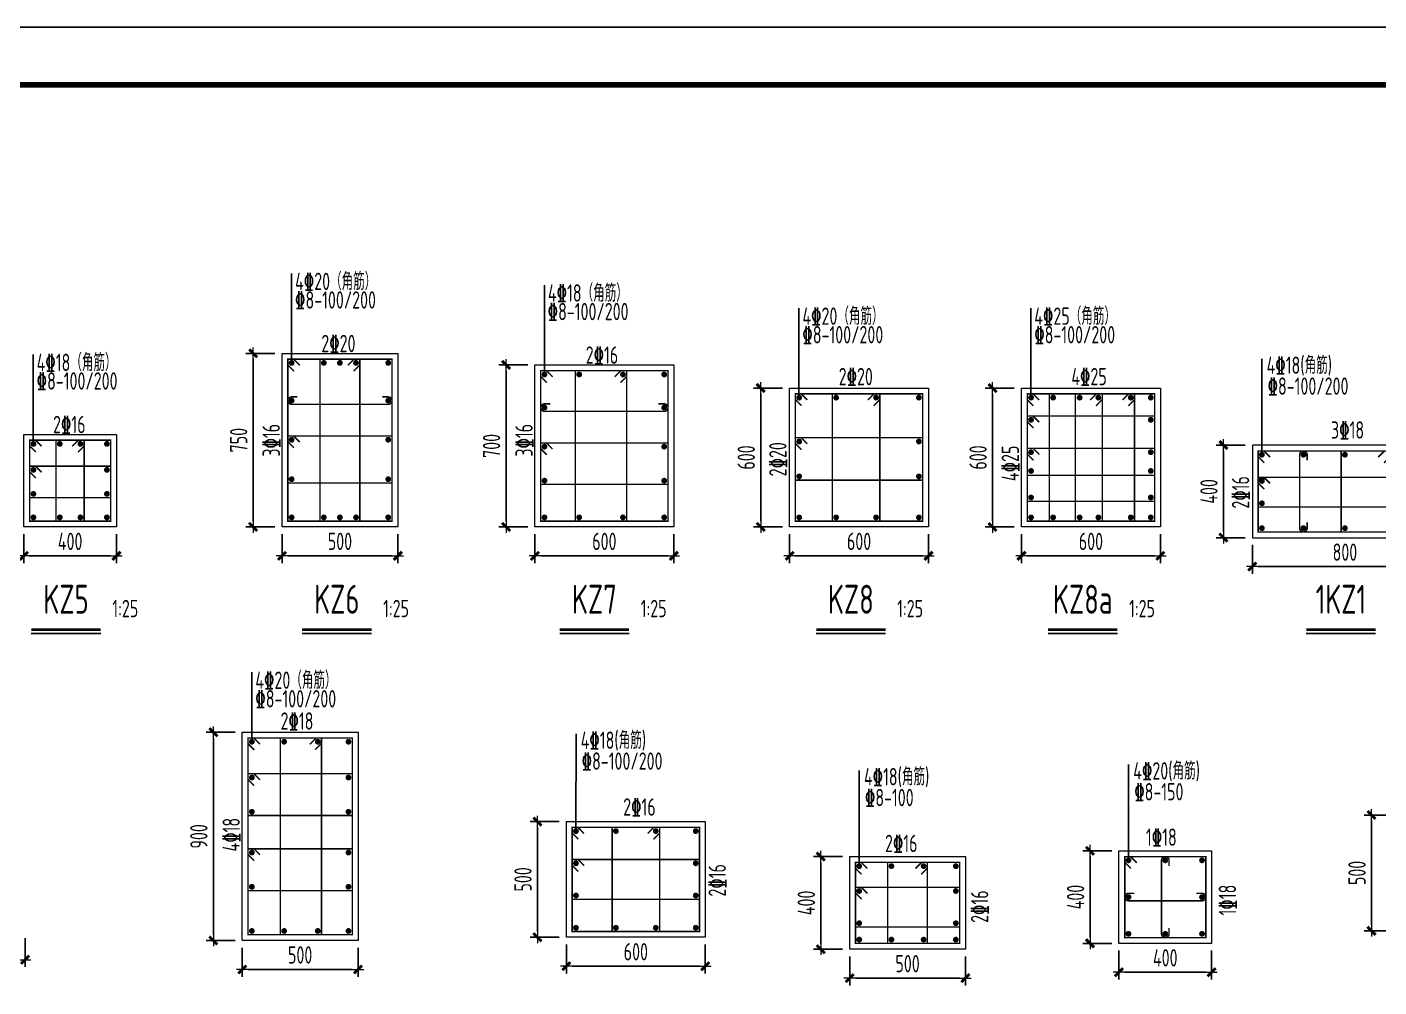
# Model space of a CAD drawing. Extents: x 292423 to 376523, y 106557 to 361882.
# Drawn here: x 318331 to 341697, y 345292 to 361882 of the extents above; entities that cross this region are included whole.
import ezdxf
from ezdxf.enums import TextEntityAlignment as Align

# ---------------------------------------------------------------- set-up
doc = ezdxf.new("R2010")
doc.units = 0
doc.header["$LTSCALE"] = 1000
doc.layers.get('0').update_dxf_attribs({"linetype": 'CONTINUOUS'})
doc.layers.get('Defpoints').update_dxf_attribs({"linetype": 'CONTINUOUS'})
for name, color, linetype in [('1508', 2, 'CONTINUOUS'), ('TEXT', 7, 'CONTINUOUS'), ('THICK', 6, 'CONTINUOUS'), ('THIN', 7, 'CONTINUOUS'), ('tk', 7, 'CONTINUOUS'), ('柱', 2, 'CONTINUOUS')]:
    doc.layers.add(name, color=color, linetype=linetype)
for name, color, linetype, lineweight in [('REIN', 6, 'CONTINUOUS', 18), ('Z-柱大样外框', 7, 'ByLayer', 18), ('Z-详图标注', 3, 'CONTINUOUS', 18)]:
    doc.layers.add(name, color=color, linetype=linetype, lineweight=lineweight)
doc.styles.get("Standard").update_dxf_attribs({"font": 'tssdeng.shx', "width": 0.7, "bigfont": 'tssdchn.shx'})
doc.styles.add('TCCAD_Dimension', font='Tssdeng.shx', dxfattribs={"width": 0.7, "bigfont": 'tssdchn.shx'})
doc.dimstyles.new('TCCAD_25_100', dxfattribs={"dimtxt": 300, "dimasz": 100, "dimexe": 125, "dimexo": 125, "dimgap": 100, "dimtad": 1, "dimdec": 0, "dimlfac": 0.25, "dimzin": 0, "dimdsep": 46, "dimtxsty": 'TCCAD_Dimension', "dimblk": '_TCDBK25_100', "dimcen": 0, "dimclrt": 7, "dimadec": 0, "dimazin": 0, "dimtfac": 1, "dimtdec": 0, "dimtix": 1, "dimtmove": 2, "dimatfit": 3, "dimfxl": 1, "dimtolj": 1, "dimtzin": 0, "dimarcsym": 0})

# ---------------------------------------------------------------- blocks, each defined once
blk = doc.blocks.new('_TCDBK25_100')
blk.add_line((-1, 0), (1, 0))
at = {"const_width": 0.5}
blk.add_lwpolyline([(-0.7, -0.7), (0.7, 0.7)], dxfattribs=at)
blk = doc.blocks.new('*D98')
at = {"layer": 'Defpoints', "color": 0}
for p in [(316298, 346263), (318298, 346263), (318298, 345763)]:
    blk.add_point(p, dxfattribs=at)
at = {"layer": 'Z-详图标注', "color": 0, "lineweight": -2}
for p, q in [((316298, 346138), (316298, 345638)), ((318298, 346138), (318298, 345638)), ((316398, 345763), (318198, 345763))]:
    blk.add_line(p, q, dxfattribs=at)
at = {"layer": 'Z-详图标注', "color": 0, "lineweight": -2, "xscale": 100, "yscale": 100, "zscale": 100, "rotation": 180}
blk.add_blockref('_TCDBK25_100', (316298, 345763), dxfattribs=at)
at = {"layer": 'Z-详图标注', "color": 0, "lineweight": -2, "xscale": 100, "yscale": 100, "zscale": 100}
blk.add_blockref('_TCDBK25_100', (318298, 345763), dxfattribs=at)
at = {"layer": 'Z-详图标注', "color": 7, "insert": (317298, 346013), "char_height": 300, "attachment_point": 5, "style": 'TCCAD_Dimension'}
blk.add_mtext('\\A1;500', dxfattribs=at)
blk = doc.blocks.new('*D100')
at = {"layer": 'Defpoints', "color": 0}
for p in [(322051, 346095), (324051, 346095), (324051, 345595)]:
    blk.add_point(p, dxfattribs=at)
at = {"layer": 'Z-详图标注', "color": 0, "lineweight": -2}
for p, q in [((322051, 345970), (322051, 345470)), ((324051, 345970), (324051, 345470)), ((322151, 345595), (323951, 345595))]:
    blk.add_line(p, q, dxfattribs=at)
at = {"layer": 'Z-详图标注', "color": 0, "lineweight": -2, "xscale": 100, "yscale": 100, "zscale": 100, "rotation": 180}
blk.add_blockref('_TCDBK25_100', (322051, 345595), dxfattribs=at)
at = {"layer": 'Z-详图标注', "color": 0, "lineweight": -2, "xscale": 100, "yscale": 100, "zscale": 100}
blk.add_blockref('_TCDBK25_100', (324051, 345595), dxfattribs=at)
at = {"layer": 'Z-详图标注', "color": 7, "insert": (323051, 345845), "char_height": 300, "attachment_point": 5, "style": 'TCCAD_Dimension'}
blk.add_mtext('\\A1;500', dxfattribs=at)
blk = doc.blocks.new('*D101')
at = {"layer": 'Defpoints', "color": 0}
for p in [(321551, 349695), (322051, 349695), (322051, 346095)]:
    blk.add_point(p, dxfattribs=at)
at = {"layer": 'Z-详图标注', "color": 0, "lineweight": -2}
for p, q in [((321926, 349695), (321426, 349695)), ((321551, 346195), (321551, 349595)), ((321926, 346095), (321426, 346095))]:
    blk.add_line(p, q, dxfattribs=at)
at = {"layer": 'Z-详图标注', "color": 0, "lineweight": -2, "xscale": 100, "yscale": 100, "zscale": 100}
for p, rotation in [((321551, 349695), 90), ((321551, 346095), 270)]:
    blk.add_blockref('_TCDBK25_100', p, dxfattribs=dict(at, rotation=rotation))
at = {"layer": 'Z-详图标注', "color": 7, "insert": (321301, 347895), "char_height": 300, "attachment_point": 5, "rotation": 90, "style": 'TCCAD_Dimension'}
blk.add_mtext('\\A1;900', dxfattribs=at)
blk = doc.blocks.new('*D171')
at = {"layer": 'Defpoints', "color": 0}
for p in [(332549, 345945), (334549, 345945), (334549, 345445)]:
    blk.add_point(p, dxfattribs=at)
at = {"layer": 'Z-详图标注', "color": 0, "lineweight": -2}
for p, q in [((332549, 345820), (332549, 345320)), ((334549, 345820), (334549, 345320)), ((332649, 345445), (334449, 345445))]:
    blk.add_line(p, q, dxfattribs=at)
at = {"layer": 'Z-详图标注', "color": 0, "lineweight": -2, "xscale": 100, "yscale": 100, "zscale": 100, "rotation": 180}
blk.add_blockref('_TCDBK25_100', (332549, 345445), dxfattribs=at)
at = {"layer": 'Z-详图标注', "color": 0, "lineweight": -2, "xscale": 100, "yscale": 100, "zscale": 100}
blk.add_blockref('_TCDBK25_100', (334549, 345445), dxfattribs=at)
at = {"layer": 'Z-详图标注', "color": 7, "insert": (333549, 345695), "char_height": 300, "attachment_point": 5, "style": 'TCCAD_Dimension'}
blk.add_mtext('\\A1;500', dxfattribs=at)
blk = doc.blocks.new('*D172')
at = {"layer": 'Defpoints', "color": 0}
for p in [(332049, 347545), (332549, 347545), (332549, 345945)]:
    blk.add_point(p, dxfattribs=at)
at = {"layer": 'Z-详图标注', "color": 0, "lineweight": -2}
for p, q in [((332424, 347545), (331924, 347545)), ((332049, 346045), (332049, 347445)), ((332424, 345945), (331924, 345945))]:
    blk.add_line(p, q, dxfattribs=at)
at = {"layer": 'Z-详图标注', "color": 0, "lineweight": -2, "xscale": 100, "yscale": 100, "zscale": 100}
for p, rotation in [((332049, 347545), 90), ((332049, 345945), 270)]:
    blk.add_blockref('_TCDBK25_100', p, dxfattribs=dict(at, rotation=rotation))
at = {"layer": 'Z-详图标注', "color": 7, "insert": (331799, 346745), "char_height": 300, "attachment_point": 5, "rotation": 90, "style": 'TCCAD_Dimension'}
blk.add_mtext('\\A1;400', dxfattribs=at)
blk = doc.blocks.new('*D173')
at = {"layer": 'Defpoints', "color": 0}
for p in [(327653, 346151), (330053, 346151), (330053, 345651)]:
    blk.add_point(p, dxfattribs=at)
at = {"layer": 'Z-详图标注', "color": 0, "lineweight": -2}
for p, q in [((327653, 346026), (327653, 345526)), ((330053, 346026), (330053, 345526)), ((327753, 345651), (329953, 345651))]:
    blk.add_line(p, q, dxfattribs=at)
at = {"layer": 'Z-详图标注', "color": 0, "lineweight": -2, "xscale": 100, "yscale": 100, "zscale": 100, "rotation": 180}
blk.add_blockref('_TCDBK25_100', (327653, 345651), dxfattribs=at)
at = {"layer": 'Z-详图标注', "color": 0, "lineweight": -2, "xscale": 100, "yscale": 100, "zscale": 100}
blk.add_blockref('_TCDBK25_100', (330053, 345651), dxfattribs=at)
at = {"layer": 'Z-详图标注', "color": 7, "insert": (328853, 345901), "char_height": 300, "attachment_point": 5, "style": 'TCCAD_Dimension'}
blk.add_mtext('\\A1;600', dxfattribs=at)
blk = doc.blocks.new('*D174')
at = {"layer": 'Defpoints', "color": 0}
for p in [(327153, 348151), (327653, 348151), (327653, 346151)]:
    blk.add_point(p, dxfattribs=at)
at = {"layer": 'Z-详图标注', "color": 0, "lineweight": -2}
for p, q in [((327528, 348151), (327028, 348151)), ((327153, 346251), (327153, 348051)), ((327528, 346151), (327028, 346151))]:
    blk.add_line(p, q, dxfattribs=at)
at = {"layer": 'Z-详图标注', "color": 0, "lineweight": -2, "xscale": 100, "yscale": 100, "zscale": 100}
for p, rotation in [((327153, 348151), 90), ((327153, 346151), 270)]:
    blk.add_blockref('_TCDBK25_100', p, dxfattribs=dict(at, rotation=rotation))
at = {"layer": 'Z-详图标注', "color": 7, "insert": (326903, 347151), "char_height": 300, "attachment_point": 5, "rotation": 90, "style": 'TCCAD_Dimension'}
blk.add_mtext('\\A1;500', dxfattribs=at)
blk = doc.blocks.new('*D175')
at = {"layer": 'Defpoints', "color": 0}
for p in [(337203, 346046), (338803, 346046), (338803, 345546)]:
    blk.add_point(p, dxfattribs=at)
at = {"layer": 'Z-详图标注', "color": 0, "lineweight": -2}
for p, q in [((337203, 345921), (337203, 345421)), ((338803, 345921), (338803, 345421)), ((337303, 345546), (338703, 345546))]:
    blk.add_line(p, q, dxfattribs=at)
at = {"layer": 'Z-详图标注', "color": 0, "lineweight": -2, "xscale": 100, "yscale": 100, "zscale": 100, "rotation": 180}
blk.add_blockref('_TCDBK25_100', (337203, 345546), dxfattribs=at)
at = {"layer": 'Z-详图标注', "color": 0, "lineweight": -2, "xscale": 100, "yscale": 100, "zscale": 100}
blk.add_blockref('_TCDBK25_100', (338803, 345546), dxfattribs=at)
at = {"layer": 'Z-详图标注', "color": 7, "insert": (338003, 345796), "char_height": 300, "attachment_point": 5, "style": 'TCCAD_Dimension'}
blk.add_mtext('\\A1;400', dxfattribs=at)
blk = doc.blocks.new('*D176')
at = {"layer": 'Defpoints', "color": 0}
for p in [(336703, 347646), (337203, 347646), (337203, 346046)]:
    blk.add_point(p, dxfattribs=at)
at = {"layer": 'Z-详图标注', "color": 0, "lineweight": -2}
for p, q in [((337078, 347646), (336578, 347646)), ((336703, 346146), (336703, 347546)), ((337078, 346046), (336578, 346046))]:
    blk.add_line(p, q, dxfattribs=at)
at = {"layer": 'Z-详图标注', "color": 0, "lineweight": -2, "xscale": 100, "yscale": 100, "zscale": 100}
for p, rotation in [((336703, 347646), 90), ((336703, 346046), 270)]:
    blk.add_blockref('_TCDBK25_100', p, dxfattribs=dict(at, rotation=rotation))
at = {"layer": 'Z-详图标注', "color": 7, "insert": (336453, 346846), "char_height": 300, "attachment_point": 5, "rotation": 90, "style": 'TCCAD_Dimension'}
blk.add_mtext('\\A1;400', dxfattribs=at)
blk = doc.blocks.new('*D265')
at = {"layer": 'Defpoints', "color": 0}
for p in [(341567, 348263), (342067, 348263), (342067, 346263)]:
    blk.add_point(p, dxfattribs=at)
at = {"layer": 'Z-详图标注', "color": 0, "lineweight": -2}
for p, q in [((341942, 348263), (341442, 348263)), ((341567, 346363), (341567, 348163)), ((341942, 346263), (341442, 346263))]:
    blk.add_line(p, q, dxfattribs=at)
at = {"layer": 'Z-详图标注', "color": 0, "lineweight": -2, "xscale": 100, "yscale": 100, "zscale": 100}
for p, rotation in [((341567, 348263), 90), ((341567, 346263), 270)]:
    blk.add_blockref('_TCDBK25_100', p, dxfattribs=dict(at, rotation=rotation))
at = {"layer": 'Z-详图标注', "color": 7, "insert": (341317, 347263), "char_height": 300, "attachment_point": 5, "rotation": 90, "style": 'TCCAD_Dimension'}
blk.add_mtext('\\A1;500', dxfattribs=at)
blk = doc.blocks.new('*D315')
at = {"layer": 'Defpoints', "color": 0}
for p in [(339508, 353057), (342708, 353057), (342708, 352557)]:
    blk.add_point(p, dxfattribs=at)
at = {"layer": 'Z-详图标注', "color": 0, "lineweight": -2}
for p, q in [((339508, 352932), (339508, 352432)), ((342708, 352932), (342708, 352432)), ((339608, 352557), (342608, 352557))]:
    blk.add_line(p, q, dxfattribs=at)
at = {"layer": 'Z-详图标注', "color": 0, "lineweight": -2, "xscale": 100, "yscale": 100, "zscale": 100, "rotation": 180}
blk.add_blockref('_TCDBK25_100', (339508, 352557), dxfattribs=at)
at = {"layer": 'Z-详图标注', "color": 0, "lineweight": -2, "xscale": 100, "yscale": 100, "zscale": 100}
blk.add_blockref('_TCDBK25_100', (342708, 352557), dxfattribs=at)
at = {"layer": 'Z-详图标注', "color": 7, "insert": (341108, 352807), "char_height": 300, "attachment_point": 5, "style": 'TCCAD_Dimension'}
blk.add_mtext('\\A1;800', dxfattribs=at)
blk = doc.blocks.new('*D316')
at = {"layer": 'Defpoints', "color": 0}
for p in [(339008, 354657), (339508, 354657), (339508, 353057)]:
    blk.add_point(p, dxfattribs=at)
at = {"layer": 'Z-详图标注', "color": 0, "lineweight": -2}
for p, q in [((339383, 354657), (338883, 354657)), ((339008, 353157), (339008, 354557)), ((339383, 353057), (338883, 353057))]:
    blk.add_line(p, q, dxfattribs=at)
at = {"layer": 'Z-详图标注', "color": 0, "lineweight": -2, "xscale": 100, "yscale": 100, "zscale": 100}
for p, rotation in [((339008, 354657), 90), ((339008, 353057), 270)]:
    blk.add_blockref('_TCDBK25_100', p, dxfattribs=dict(at, rotation=rotation))
at = {"layer": 'Z-详图标注', "color": 7, "insert": (338758, 353857), "char_height": 300, "attachment_point": 5, "rotation": 90, "style": 'TCCAD_Dimension'}
blk.add_mtext('\\A1;400', dxfattribs=at)
blk = doc.blocks.new('A1tk')
at = {"layer": 'tk', "color": 5}
blk.add_lwpolyline([(0, 0), (0, 59400), (84100, 59400), (84100, 0)], close=True, dxfattribs=at)
at = {"layer": 'tk', "const_width": 100}
blk.add_lwpolyline([(2500, 1000), (83100, 1000), (83100, 58400), (2500, 58400)], close=True, dxfattribs=at)
blk = doc.blocks.new('*D611')
at = {"layer": 'Defpoints', "color": 0}
for p in [(318276, 353243), (319876, 353243), (319876, 352743)]:
    blk.add_point(p, dxfattribs=at)
at = {"layer": 'Z-详图标注', "color": 0, "lineweight": -2}
for p, q in [((318276, 353118), (318276, 352618)), ((319876, 353118), (319876, 352618)), ((318376, 352743), (319776, 352743))]:
    blk.add_line(p, q, dxfattribs=at)
at = {"layer": 'Z-详图标注', "color": 0, "lineweight": -2, "xscale": 100, "yscale": 100, "zscale": 100, "rotation": 180}
blk.add_blockref('_TCDBK25_100', (318276, 352743), dxfattribs=at)
at = {"layer": 'Z-详图标注', "color": 0, "lineweight": -2, "xscale": 100, "yscale": 100, "zscale": 100}
blk.add_blockref('_TCDBK25_100', (319876, 352743), dxfattribs=at)
at = {"layer": 'Z-详图标注', "color": 7, "insert": (319076, 352993), "char_height": 300, "attachment_point": 5, "style": 'TCCAD_Dimension'}
blk.add_mtext('\\A1;400', dxfattribs=at)
blk = doc.blocks.new('*D613')
at = {"layer": 'Defpoints', "color": 0}
for p in [(322739, 353243), (324739, 353243), (324739, 352743)]:
    blk.add_point(p, dxfattribs=at)
at = {"layer": 'Z-详图标注', "color": 0, "lineweight": -2}
for p, q in [((322739, 353118), (322739, 352618)), ((324739, 353118), (324739, 352618)), ((322839, 352743), (324639, 352743))]:
    blk.add_line(p, q, dxfattribs=at)
at = {"layer": 'Z-详图标注', "color": 0, "lineweight": -2, "xscale": 100, "yscale": 100, "zscale": 100, "rotation": 180}
blk.add_blockref('_TCDBK25_100', (322739, 352743), dxfattribs=at)
at = {"layer": 'Z-详图标注', "color": 0, "lineweight": -2, "xscale": 100, "yscale": 100, "zscale": 100}
blk.add_blockref('_TCDBK25_100', (324739, 352743), dxfattribs=at)
at = {"layer": 'Z-详图标注', "color": 7, "insert": (323739, 352993), "char_height": 300, "attachment_point": 5, "style": 'TCCAD_Dimension'}
blk.add_mtext('\\A1;500', dxfattribs=at)
blk = doc.blocks.new('*D614')
at = {"layer": 'Defpoints', "color": 0}
for p in [(322239, 356243), (322739, 356243), (322739, 353243)]:
    blk.add_point(p, dxfattribs=at)
at = {"layer": 'Z-详图标注', "color": 0, "lineweight": -2}
for p, q in [((322614, 356243), (322114, 356243)), ((322239, 353343), (322239, 356143)), ((322614, 353243), (322114, 353243))]:
    blk.add_line(p, q, dxfattribs=at)
at = {"layer": 'Z-详图标注', "color": 0, "lineweight": -2, "xscale": 100, "yscale": 100, "zscale": 100}
for p, rotation in [((322239, 356243), 90), ((322239, 353243), 270)]:
    blk.add_blockref('_TCDBK25_100', p, dxfattribs=dict(at, rotation=rotation))
at = {"layer": 'Z-详图标注', "color": 7, "insert": (321989, 354743), "char_height": 300, "attachment_point": 5, "rotation": 90, "style": 'TCCAD_Dimension'}
blk.add_mtext('\\A1;750', dxfattribs=at)
blk = doc.blocks.new('*D855')
at = {"layer": 'Defpoints', "color": 0}
for p in [(327109, 353243), (329509, 353243), (329509, 352743)]:
    blk.add_point(p, dxfattribs=at)
at = {"layer": 'Z-详图标注', "color": 0, "lineweight": -2}
for p, q in [((327109, 353118), (327109, 352618)), ((329509, 353118), (329509, 352618)), ((327209, 352743), (329409, 352743))]:
    blk.add_line(p, q, dxfattribs=at)
at = {"layer": 'Z-详图标注', "color": 0, "lineweight": -2, "xscale": 100, "yscale": 100, "zscale": 100, "rotation": 180}
blk.add_blockref('_TCDBK25_100', (327109, 352743), dxfattribs=at)
at = {"layer": 'Z-详图标注', "color": 0, "lineweight": -2, "xscale": 100, "yscale": 100, "zscale": 100}
blk.add_blockref('_TCDBK25_100', (329509, 352743), dxfattribs=at)
at = {"layer": 'Z-详图标注', "color": 7, "insert": (328309, 352993), "char_height": 300, "attachment_point": 5, "style": 'TCCAD_Dimension'}
blk.add_mtext('\\A1;600', dxfattribs=at)
blk = doc.blocks.new('*D856')
at = {"layer": 'Defpoints', "color": 0}
for p in [(326609, 356043), (327109, 356043), (327109, 353243)]:
    blk.add_point(p, dxfattribs=at)
at = {"layer": 'Z-详图标注', "color": 0, "lineweight": -2}
for p, q in [((326984, 356043), (326484, 356043)), ((326609, 353343), (326609, 355943)), ((326984, 353243), (326484, 353243))]:
    blk.add_line(p, q, dxfattribs=at)
at = {"layer": 'Z-详图标注', "color": 0, "lineweight": -2, "xscale": 100, "yscale": 100, "zscale": 100}
for p, rotation in [((326609, 356043), 90), ((326609, 353243), 270)]:
    blk.add_blockref('_TCDBK25_100', p, dxfattribs=dict(at, rotation=rotation))
at = {"layer": 'Z-详图标注', "color": 7, "insert": (326359, 354643), "char_height": 300, "attachment_point": 5, "rotation": 90, "style": 'TCCAD_Dimension'}
blk.add_mtext('\\A1;700', dxfattribs=at)
blk = doc.blocks.new('*D873')
at = {"layer": 'Defpoints', "color": 0}
for p in [(331511, 353243), (333911, 353243), (333911, 352743)]:
    blk.add_point(p, dxfattribs=at)
at = {"layer": 'Z-详图标注', "color": 0, "lineweight": -2}
for p, q in [((331511, 353118), (331511, 352618)), ((333911, 353118), (333911, 352618)), ((331611, 352743), (333811, 352743))]:
    blk.add_line(p, q, dxfattribs=at)
at = {"layer": 'Z-详图标注', "color": 0, "lineweight": -2, "xscale": 100, "yscale": 100, "zscale": 100, "rotation": 180}
blk.add_blockref('_TCDBK25_100', (331511, 352743), dxfattribs=at)
at = {"layer": 'Z-详图标注', "color": 0, "lineweight": -2, "xscale": 100, "yscale": 100, "zscale": 100}
blk.add_blockref('_TCDBK25_100', (333911, 352743), dxfattribs=at)
at = {"layer": 'Z-详图标注', "color": 7, "insert": (332711, 352993), "char_height": 300, "attachment_point": 5, "style": 'TCCAD_Dimension'}
blk.add_mtext('\\A1;600', dxfattribs=at)
blk = doc.blocks.new('*D874')
at = {"layer": 'Defpoints', "color": 0}
for p in [(331011, 355643), (331511, 355643), (331511, 353243)]:
    blk.add_point(p, dxfattribs=at)
at = {"layer": 'Z-详图标注', "color": 0, "lineweight": -2}
for p, q in [((331386, 355643), (330886, 355643)), ((331011, 353343), (331011, 355543)), ((331386, 353243), (330886, 353243))]:
    blk.add_line(p, q, dxfattribs=at)
at = {"layer": 'Z-详图标注', "color": 0, "lineweight": -2, "xscale": 100, "yscale": 100, "zscale": 100}
for p, rotation in [((331011, 355643), 90), ((331011, 353243), 270)]:
    blk.add_blockref('_TCDBK25_100', p, dxfattribs=dict(at, rotation=rotation))
at = {"layer": 'Z-详图标注', "color": 7, "insert": (330761, 354443), "char_height": 300, "attachment_point": 5, "rotation": 90, "style": 'TCCAD_Dimension'}
blk.add_mtext('\\A1;600', dxfattribs=at)
blk = doc.blocks.new('*D877')
at = {"layer": 'Defpoints', "color": 0}
for p in [(335518, 353243), (337918, 353243), (337918, 352743)]:
    blk.add_point(p, dxfattribs=at)
at = {"layer": 'Z-详图标注', "color": 0, "lineweight": -2}
for p, q in [((335518, 353118), (335518, 352618)), ((337918, 353118), (337918, 352618)), ((335618, 352743), (337818, 352743))]:
    blk.add_line(p, q, dxfattribs=at)
at = {"layer": 'Z-详图标注', "color": 0, "lineweight": -2, "xscale": 100, "yscale": 100, "zscale": 100, "rotation": 180}
blk.add_blockref('_TCDBK25_100', (335518, 352743), dxfattribs=at)
at = {"layer": 'Z-详图标注', "color": 0, "lineweight": -2, "xscale": 100, "yscale": 100, "zscale": 100}
blk.add_blockref('_TCDBK25_100', (337918, 352743), dxfattribs=at)
at = {"layer": 'Z-详图标注', "color": 7, "insert": (336718, 352993), "char_height": 300, "attachment_point": 5, "style": 'TCCAD_Dimension'}
blk.add_mtext('\\A1;600', dxfattribs=at)
blk = doc.blocks.new('*D878')
at = {"layer": 'Defpoints', "color": 0}
for p in [(335018, 355643), (335518, 355643), (335518, 353243)]:
    blk.add_point(p, dxfattribs=at)
at = {"layer": 'Z-详图标注', "color": 0, "lineweight": -2}
for p, q in [((335393, 355643), (334893, 355643)), ((335018, 353343), (335018, 355543)), ((335393, 353243), (334893, 353243))]:
    blk.add_line(p, q, dxfattribs=at)
at = {"layer": 'Z-详图标注', "color": 0, "lineweight": -2, "xscale": 100, "yscale": 100, "zscale": 100}
for p, rotation in [((335018, 355643), 90), ((335018, 353243), 270)]:
    blk.add_blockref('_TCDBK25_100', p, dxfattribs=dict(at, rotation=rotation))
at = {"layer": 'Z-详图标注', "color": 7, "insert": (334768, 354443), "char_height": 300, "attachment_point": 5, "rotation": 90, "style": 'TCCAD_Dimension'}
blk.add_mtext('\\A1;600', dxfattribs=at)

msp = doc.modelspace()

# ---------------------------------------------------------------- linework, layer by layer
at = {"layer": 'REIN', "color": 210, "const_width": 25}
for points in [[(322944.7, 355936.9), (322838.7, 356043), (322838.7, 356143), (324638.7, 356143), (324638.7, 353343), (322838.7, 353343), (322838.7, 356143), (322938.7, 356143), (323044.7, 356036.9)], [(327314.6, 355736.9), (327208.6, 355843), (327208.6, 355943), (329408.6, 355943), (329408.6, 353343), (327208.6, 353343), (327208.6, 355943), (327308.6, 355943), (327414.6, 355836.9)], [(331716.7, 355336.6), (331610.7, 355442.6), (331610.7, 355542.6), (333810.7, 355542.6), (333810.7, 353342.6), (331610.7, 353342.6), (331610.7, 355542.6), (331710.7, 355542.6), (331816.7, 355436.6)], [(335724.5, 355336.6), (335618.4, 355442.6), (335618.4, 355542.6), (337818.4, 355542.6), (337818.4, 353342.6), (335618.4, 353342.6), (335618.4, 355542.6), (335718.4, 355542.6), (335824.5, 355436.6)], [(318482.5, 354536.9), (318376.4, 354643), (318376.4, 354743), (319776.4, 354743), (319776.4, 353343), (318376.4, 353343), (318376.4, 354743), (318476.4, 354743), (318582.5, 354636.9)], [(339714.4, 354350.6), (339608.4, 354456.6), (339608.4, 354556.6), (342608.4, 354556.6), (342608.4, 353156.6), (339608.4, 353156.6), (339608.4, 354556.6), (339708.4, 354556.6), (339814.4, 354450.6)], [(339814.4, 353995.6), (339708.4, 354101.7), (339608.4, 354101.7), (339608.4, 353586.7), (342608.4, 353586.7), (342608.4, 354101.7), (339608.4, 354101.7), (339608.4, 354001.7), (339714.4, 353895.6)], [(322257.6, 349389.2), (322151.5, 349495.3), (322151.5, 349595.3), (323951.5, 349595.3), (323951.5, 346195.3), (322151.5, 346195.3), (322151.5, 349595.3), (322251.5, 349595.3), (322357.6, 349489.2)], [(327859.1, 347844.9), (327753.1, 347951), (327753.1, 348051), (329953.1, 348051), (329953.1, 346251), (327753.1, 346251), (327753.1, 348051), (327853.1, 348051), (327959.1, 347944.9)], [(332754.9, 347239.3), (332648.8, 347345.4), (332648.8, 347445.4), (334448.8, 347445.4), (334448.8, 346045.4), (332648.8, 346045.4), (332648.8, 347445.4), (332748.8, 347445.4), (332854.9, 347339.3)], [(337409.4, 347339.9), (337303.4, 347445.9), (337303.4, 347545.9), (338703.4, 347545.9), (338703.4, 346145.9), (337303.4, 346145.9), (337303.4, 347545.9), (337403.4, 347545.9), (337509.4, 347439.9)]]:
    msp.add_lwpolyline(points, dxfattribs=at)
at = {"layer": 'REIN', "color": 6, "const_width": 50}
for points in [[(322878.7, 356078, 1), (322928.7, 356078, 1)], [(323435.3, 356078, 1), (323485.3, 356078, 1)], [(323712.9, 356078, 1), (323762.9, 356078, 1)], [(323992, 356078, 1), (324042, 356078, 1)], [(324548.7, 356078, 1), (324598.7, 356078, 1)], [(327248.6, 355878, 1), (327298.6, 355878, 1)], [(327848.7, 355878, 1), (327898.7, 355878, 1)], [(328605.3, 355878, 1), (328655.3, 355878, 1)], [(329318.6, 355878, 1), (329368.6, 355878, 1)], [(322878.7, 355425.6, 1), (322928.7, 355425.6, 1)], [(324548.7, 355425.6, 1), (324598.7, 355425.6, 1)], [(331650.7, 355477.6, 1), (331700.7, 355477.6, 1)], [(332289.5, 355477.6, 1), (332339.5, 355477.6, 1)], [(332980.2, 355477.6, 1), (333030.2, 355477.6, 1)], [(333720.7, 355477.6, 1), (333770.7, 355477.6, 1)], [(335658.4, 355477.6, 1), (335708.4, 355477.6, 1)], [(336039.4, 355477.6, 1), (336089.4, 355477.6, 1)], [(336498.3, 355477.6, 1), (336548.3, 355477.6, 1)], [(336822.2, 355477.6, 1), (336872.2, 355477.6, 1)], [(337382.2, 355477.6, 1), (337432.2, 355477.6, 1)], [(337728.4, 355477.6, 1), (337778.4, 355477.6, 1)], [(327248.6, 355306.1, 1), (327298.6, 355306.1, 1)], [(329318.6, 355306.1, 1), (329368.6, 355306.1, 1)], [(335683.4, 355069.2, 1), (335683.4, 355119.2, 1)], [(337753.4, 355069.2, 1), (337753.4, 355119.2, 1)], [(318416.4, 354678, 1), (318466.4, 354678, 1)], [(318871.4, 354678, 1), (318921.4, 354678, 1)], [(319228.1, 354678, 1), (319278.1, 354678, 1)], [(319686.4, 354678, 1), (319736.4, 354678, 1)], [(322878.7, 354749.7, 1), (322928.7, 354749.7, 1)], [(324548.7, 354749.7, 1), (324598.7, 354749.7, 1)], [(331650.7, 354719.3, 1), (331700.7, 354719.3, 1)], [(333720.7, 354719.3, 1), (333770.7, 354719.3, 1)], [(327248.6, 354630.2, 1), (327298.6, 354630.2, 1)], [(329318.6, 354630.2, 1), (329368.6, 354630.2, 1)], [(335683.4, 354509.2, 1), (335683.4, 354559.2, 1)], [(337753.4, 354509.2, 1), (337753.4, 354559.2, 1)], [(339648.4, 354491.6, 1), (339698.4, 354491.6, 1)], [(340365.9, 354491.6, 1), (340415.9, 354491.6, 1)], [(341083.4, 354491.6, 1), (341133.4, 354491.6, 1)], [(318416.4, 354228.7, 1), (318466.4, 354228.7, 1)], [(319686.4, 354228.7, 1), (319736.4, 354228.7, 1)], [(335683.4, 354185.3, 1), (335683.4, 354235.3, 1)], [(337753.4, 354185.3, 1), (337753.4, 354235.3, 1)], [(322878.7, 354067.5, 1), (322928.7, 354067.5, 1)], [(324548.7, 354067.5, 1), (324598.7, 354067.5, 1)], [(327248.6, 354042.4, 1), (327298.6, 354042.4, 1)], [(329318.6, 354042.4, 1), (329368.6, 354042.4, 1)], [(331650.7, 354116.4, 1), (331700.7, 354116.4, 1)], [(333720.7, 354116.4, 1), (333770.7, 354116.4, 1)], [(339647.4, 354063.9, 1), (339697.4, 354063.9, 1)], [(339648.4, 354036.7, 1), (339698.4, 354036.7, 1)], [(318416.4, 353814.1, 1), (318466.4, 353814.1, 1)], [(319686.4, 353814.1, 1), (319736.4, 353814.1, 1)], [(335683.4, 353726.4, 1), (335683.4, 353776.4, 1)], [(337753.4, 353726.4, 1), (337753.4, 353776.4, 1)], [(339648.4, 353651.7, 1), (339698.4, 353651.7, 1)], [(318416.4, 353408, 1), (318466.4, 353408, 1)], [(318871.4, 353408, 1), (318921.4, 353408, 1)], [(319228.1, 353408, 1), (319278.1, 353408, 1)], [(319686.4, 353408, 1), (319736.4, 353408, 1)], [(322878.7, 353408, 1), (322928.7, 353408, 1)], [(323435.3, 353408, 1), (323485.3, 353408, 1)], [(323712.9, 353408, 1), (323762.9, 353408, 1)], [(323992, 353408, 1), (324042, 353408, 1)], [(324548.7, 353408, 1), (324598.7, 353408, 1)], [(327248.6, 353408, 1), (327298.6, 353408, 1)], [(327848.7, 353408, 1), (327898.7, 353408, 1)], [(328605.3, 353408, 1), (328655.3, 353408, 1)], [(329318.6, 353408, 1), (329368.6, 353408, 1)], [(331650.7, 353407.6, 1), (331700.7, 353407.6, 1)], [(332289.5, 353407.6, 1), (332339.5, 353407.6, 1)], [(332980.2, 353407.6, 1), (333030.2, 353407.6, 1)], [(333720.7, 353407.6, 1), (333770.7, 353407.6, 1)], [(335658.4, 353407.6, 1), (335708.4, 353407.6, 1)], [(336039.4, 353407.6, 1), (336089.4, 353407.6, 1)], [(336498.3, 353407.6, 1), (336548.3, 353407.6, 1)], [(336822.2, 353407.6, 1), (336872.2, 353407.6, 1)], [(337382.2, 353407.6, 1), (337432.2, 353407.6, 1)], [(337728.4, 353407.6, 1), (337778.4, 353407.6, 1)], [(339648.4, 353221.6, 1), (339698.4, 353221.6, 1)], [(340365.9, 353221.6, 1), (340415.9, 353221.6, 1)], [(341083.4, 353221.6, 1), (341133.4, 353221.6, 1)], [(322191.5, 349530.3, 1), (322241.5, 349530.3, 1)], [(322749.5, 349530.3, 1), (322799.5, 349530.3, 1)], [(323330.8, 349530.3, 1), (323380.8, 349530.3, 1)], [(323861.5, 349530.3, 1), (323911.5, 349530.3, 1)], [(322191.5, 348911.8, 1), (322241.5, 348911.8, 1)], [(323861.5, 348911.8, 1), (323911.5, 348911.8, 1)], [(322191.5, 348320.5, 1), (322241.5, 348320.5, 1)], [(323861.5, 348320.5, 1), (323911.5, 348320.5, 1)], [(327793.1, 347986, 1), (327843.1, 347986, 1)], [(328483.1, 347986, 1), (328533.1, 347986, 1)], [(329173.1, 347986, 1), (329223.1, 347986, 1)], [(329863.1, 347986, 1), (329913.1, 347986, 1)], [(322191.5, 347614.5, 1), (322241.5, 347614.5, 1)], [(323861.5, 347614.5, 1), (323911.5, 347614.5, 1)], [(327793.1, 347429.3, 1), (327843.1, 347429.3, 1)], [(329863.1, 347429.3, 1), (329913.1, 347429.3, 1)], [(337343.4, 347480.9, 1), (337393.4, 347480.9, 1)], [(337978.4, 347480.9, 1), (338028.4, 347480.9, 1)], [(338613.4, 347480.9, 1), (338663.4, 347480.9, 1)], [(332688.8, 347380.4, 1), (332738.8, 347380.4, 1)], [(333245.5, 347380.4, 1), (333295.5, 347380.4, 1)], [(333802.2, 347380.4, 1), (333852.2, 347380.4, 1)], [(334358.8, 347380.4, 1), (334408.8, 347380.4, 1)], [(322191.5, 347023.2, 1), (322241.5, 347023.2, 1)], [(323861.5, 347023.2, 1), (323911.5, 347023.2, 1)], [(332688.8, 346950.6, 1), (332738.8, 346950.6, 1)], [(334358.8, 346950.6, 1), (334408.8, 346950.6, 1)], [(327793.1, 346872.6, 1), (327843.1, 346872.6, 1)], [(329863.1, 346872.6, 1), (329913.1, 346872.6, 1)], [(337343.4, 346845.9, 1), (337393.4, 346845.9, 1)], [(338613.4, 346845.9, 1), (338663.4, 346845.9, 1)], [(322191.5, 346260.3, 1), (322241.5, 346260.3, 1)], [(322749.5, 346260.3, 1), (322799.5, 346260.3, 1)], [(323330.8, 346260.3, 1), (323380.8, 346260.3, 1)], [(323861.5, 346260.3, 1), (323911.5, 346260.3, 1)], [(327793.1, 346316, 1), (327843.1, 346316, 1)], [(328483.1, 346316, 1), (328533.1, 346316, 1)], [(329173.1, 346316, 1), (329223.1, 346316, 1)], [(329863.1, 346316, 1), (329913.1, 346316, 1)], [(332688.8, 346393.9, 1), (332738.8, 346393.9, 1)], [(334358.8, 346393.9, 1), (334408.8, 346393.9, 1)], [(332688.8, 346110.4, 1), (332738.8, 346110.4, 1)], [(333245.5, 346110.4, 1), (333295.5, 346110.4, 1)], [(333802.2, 346110.4, 1), (333852.2, 346110.4, 1)], [(334358.8, 346110.4, 1), (334408.8, 346110.4, 1)], [(337343.4, 346210.9, 1), (337393.4, 346210.9, 1)], [(337978.4, 346210.9, 1), (338028.4, 346210.9, 1)], [(338613.4, 346210.9, 1), (338663.4, 346210.9, 1)]]:
    msp.add_lwpolyline(points, format="xyb", close=True, dxfattribs=at)
at = {"layer": 'REIN', "color": 6, "const_width": 25}
for points in [[(323875.9, 356036.9), (323982, 356143), (324082, 356143), (324082, 353343), (323395.3, 353343), (323395.3, 356143), (324082, 356143), (324082, 356043), (323975.9, 355936.9)], [(328489.3, 355836.9), (328595.3, 355943), (328695.3, 355943), (328695.3, 353343), (327808.7, 353343), (327808.7, 355943), (328695.3, 355943), (328695.3, 355843), (328589.3, 355736.9)], [(332864.2, 355436.6), (332970.2, 355542.6), (333070.2, 355542.6), (333070.2, 353342.6), (332249.5, 353342.6), (332249.5, 355542.6), (333070.2, 355542.6), (333070.2, 355442.6), (332964.2, 355336.6)], [(337266.1, 355436.6), (337372.2, 355542.6), (337472.2, 355542.6), (337472.2, 353342.6), (335999.4, 353342.6), (335999.4, 355542.6), (337472.2, 355542.6), (337472.2, 355442.6), (337366.1, 355336.6)], [(336707.6, 355436.6), (336813.6, 355542.6), (336913.6, 355542.6), (336913.6, 353342.6), (336448.3, 353342.6), (336448.3, 355542.6), (336913.6, 355542.6), (336913.6, 355442.6), (336807.6, 355336.6)], [(335724.5, 354953.1), (335618.4, 355059.2), (335618.4, 355159.2), (337818.4, 355159.2), (337818.4, 353686.4), (335618.4, 353686.4), (335618.4, 355159.2), (335718.4, 355159.2), (335824.5, 355053.1)], [(319112, 354636.9), (319218.1, 354743), (319318.1, 354743), (319318.1, 353343), (318831.4, 353343), (318831.4, 354743), (319318.1, 354743), (319318.1, 354643), (319212, 354536.9)], [(322944.7, 354608.6), (322838.7, 354714.7), (322838.7, 354814.7), (324638.7, 354814.7), (324638.7, 354002.5), (322838.7, 354002.5), (322838.7, 354814.7), (322938.7, 354814.7), (323044.7, 354708.6)], [(327314.6, 354489.1), (327208.6, 354595.2), (327208.6, 354695.2), (329408.6, 354695.2), (329408.6, 353977.4), (327208.6, 353977.4), (327208.6, 354695.2), (327308.6, 354695.2), (327414.6, 354589.1)], [(331716.7, 354578.2), (331610.7, 354684.3), (331610.7, 354784.3), (333810.7, 354784.3), (333810.7, 354051.4), (331610.7, 354051.4), (331610.7, 354784.3), (331710.7, 354784.3), (331816.7, 354678.2)], [(335724.5, 354394.6), (335618.4, 354500.6), (335618.4, 354600.6), (337818.4, 354600.6), (337818.4, 354135.3), (335618.4, 354135.3), (335618.4, 354600.6), (335718.4, 354600.6), (335824.5, 354494.6)], [(341684.8, 354450.6), (341790.9, 354556.6), (341890.9, 354556.6), (341890.9, 353156.6), (341043.4, 353156.6), (341043.4, 354556.6), (341890.9, 354556.6), (341890.9, 354456.6), (341784.8, 354350.6)], [(318482.5, 354087.6), (318376.4, 354193.7), (318376.4, 354293.7), (319776.4, 354293.7), (319776.4, 353749.1), (318376.4, 353749.1), (318376.4, 354293.7), (318476.4, 354293.7), (318582.5, 354187.6)], [(323311.4, 349394), (323420.8, 349503.4), (323420.8, 349595.3), (322709.5, 349595.3), (322709.5, 346195.3), (323420.8, 346195.3), (323420.8, 349595.3), (323328.9, 349595.3), (323219.5, 349485.9)], [(322257.6, 348770.8), (322151.5, 348876.8), (322151.5, 348976.8), (323951.5, 348976.8), (323951.5, 348255.5), (322151.5, 348255.5), (322151.5, 348976.8), (322251.5, 348976.8), (322357.6, 348870.8)], [(329057, 347944.9), (329163.1, 348051), (329263.1, 348051), (329263.1, 346251), (328443.1, 346251), (328443.1, 348051), (329263.1, 348051), (329263.1, 347951), (329157, 347844.9)], [(322257.6, 347473.5), (322151.5, 347579.5), (322151.5, 347679.5), (323951.5, 347679.5), (323951.5, 346958.2), (322151.5, 346958.2), (322151.5, 347679.5), (322251.5, 347679.5), (322357.6, 347573.5)], [(327859.1, 347288.2), (327753.1, 347394.3), (327753.1, 347494.3), (329953.1, 347494.3), (329953.1, 346807.6), (327753.1, 346807.6), (327753.1, 347494.3), (327853.1, 347494.3), (327959.1, 347388.2)], [(333686.1, 347339.3), (333792.2, 347445.4), (333892.2, 347445.4), (333892.2, 346045.4), (333205.5, 346045.4), (333205.5, 347445.4), (333892.2, 347445.4), (333892.2, 347345.4), (333786.1, 347239.3)], [(332754.9, 346809.5), (332648.8, 346915.6), (332648.8, 347015.6), (334448.8, 347015.6), (334448.8, 346328.9), (332648.8, 346328.9), (332648.8, 347015.6), (332748.8, 347015.6), (332854.9, 346909.5)]]:
    msp.add_lwpolyline(points, dxfattribs=at)
for points in [[(324473.7, 355490.6), (324573.7, 355490.6, -1), (324573.7, 355360.6), (322903.7, 355360.6, -1), (322903.7, 355490.6), (323003.7, 355490.6)], [(329243.6, 355371.1), (329343.6, 355371.1, -1), (329343.6, 355241.1), (327273.6, 355241.1, -1), (327273.6, 355371.1), (327373.6, 355371.1)], [(340455.9, 353321.6), (340455.9, 353221.6, -1), (340325.9, 353221.6), (340325.9, 354491.6, -1), (340455.9, 354491.6), (340455.9, 354391.6)], [(338068.4, 346310.9), (338068.4, 346210.9, -1), (337938.4, 346210.9), (337938.4, 347480.9, -1), (338068.4, 347480.9), (338068.4, 347380.9)], [(338538.4, 346910.9), (338638.4, 346910.9, -1), (338638.4, 346780.9), (337368.4, 346780.9, -1), (337368.4, 346910.9), (337468.4, 346910.9)]]:
    msp.add_lwpolyline(points, format="xyb", dxfattribs=at)
at = {"layer": 'TEXT'}
for p, q in [((339674.4, 356146.9), (339673.3, 354491.6)), ((327819.2, 349666.3), (327818.1, 348011)), ((337369.5, 349136.2), (337368.4, 347480.9)), ((332714.9, 349035.7), (332713.8, 347380.4))]:
    msp.add_line(p, q, dxfattribs=at)
at = {"layer": 'THICK', "const_width": 50}
for points in [[(318405.1, 351467.8), (319605.1, 351467.8)], [(323084.5, 351467.8), (324284.5, 351467.8)], [(327536.8, 351467.8), (328736.8, 351467.8)], [(331969.8, 351467.4), (333169.8, 351467.4)], [(335977.5, 351467.4), (337177.5, 351467.4)], [(340439.4, 351467.8), (341639.4, 351467.8)]]:
    msp.add_lwpolyline(points, dxfattribs=at)
at = {"layer": 'THIN'}
for p, q in [((318405.1, 351402.8), (319605.1, 351402.8)), ((323084.5, 351402.8), (324284.5, 351402.8)), ((327536.8, 351402.8), (328736.8, 351402.8)), ((331969.8, 351402.4), (333169.8, 351402.4)), ((335977.5, 351402.4), (337177.5, 351402.4)), ((340439.4, 351402.8), (341639.4, 351402.8))]:
    msp.add_line(p, q, dxfattribs=at)
at = {"layer": 'Z-柱大样外框'}
for points in [[(324738.7, 356243), (324738.7, 353243), (322738.7, 353243), (322738.7, 356243)], [(329508.6, 356043), (329508.6, 353243), (327108.6, 353243), (327108.6, 356043)], [(333910.7, 355642.6), (333910.7, 353242.6), (331510.7, 353242.6), (331510.7, 355642.6)], [(337918.4, 355642.6), (337918.4, 353242.6), (335518.4, 353242.6), (335518.4, 355642.6)], [(319876.4, 354843), (319876.4, 353243), (318276.4, 353243), (318276.4, 354843)], [(342708.4, 353056.6), (342708.4, 354656.6), (339508.4, 354656.6), (339508.4, 353056.6)], [(324051.5, 349695.3), (324051.5, 346095.3), (322051.5, 346095.3), (322051.5, 349695.3)], [(327653.1, 348151), (330053.1, 348151), (330053.1, 346151), (327653.1, 346151)], [(332548.8, 347545.4), (334548.8, 347545.4), (334548.8, 345945.4), (332548.8, 345945.4)], [(338803.4, 346045.9), (337203.4, 346045.9), (337203.4, 347645.9), (338803.4, 347645.9)]]:
    msp.add_lwpolyline(points, close=True, dxfattribs=at)
at = {"layer": '柱'}
for p, q in [((322903.7, 357622.3), (322903.7, 356078)), ((327273.6, 357422.3), (327273.6, 355878)), ((331671.5, 357022), (331671.5, 355477.6)), ((335679.2, 357022), (335679.2, 355477.6)), ((318437.2, 356222.3), (318437.2, 354678)), ((322216.5, 350730.3), (322216.5, 349530.3))]:
    msp.add_line(p, q, dxfattribs=at)

# ---------------------------------------------------------------- block references
at = {"layer": '1508'}
msp.add_blockref('A1tk', (292422.6, 302482.4), dxfattribs=at)

# ---------------------------------------------------------------- texts
at = {"layer": 'TEXT', "width": 0.7}
for s, p in [('4\x8418(角筋)', (339754.9, 355887.7)), ('%%1328-100/200', (339771.7, 355526.8))]:
    msp.add_text(s, height=300, dxfattribs=at).set_placement(p)
msp.add_text('3\x8418', height=300, dxfattribs=at).set_placement((341153.8, 354918.8), align=Align.MIDDLE)
msp.add_text('2\x8416', height=300, rotation=90, dxfattribs=at).set_placement((339304.9, 353839.5), align=Align.MIDDLE)
for s, p in [('KZ5', (319005.1, 351592.8)), ('KZ6', (323684.5, 351592.8)), ('KZ7', (328136.8, 351592.8)), ('1KZ1', (341039.4, 351592.8))]:
    msp.add_text(s, height=500, dxfattribs=at).set_placement(p, align=Align.BOTTOM_CENTER)
at = {"layer": 'TEXT', "color": 30, "width": 0.7}
for s, p in [('KZ8', (332569.8, 351592.4)), ('KZ8a', (336577.5, 351592.4))]:
    msp.add_text(s, height=500, dxfattribs=at).set_placement(p, align=Align.BOTTOM_CENTER)
at = {"layer": 'TEXT', "width": 0.7}
for p in [(319805.1, 351592.8), (324484.5, 351592.8), (328936.8, 351592.8), (333369.8, 351592.4), (337377.5, 351592.4)]:
    msp.add_text('1:25', height=300, dxfattribs=at).set_placement(p, align=Align.BOTTOM_LEFT)
at = {"layer": 'TEXT', "color": 2, "width": 0.7}
for s, p in [('4%%13218(角筋)', (327899.7, 349407.1)), ('%%1328-100/200', (327916.4, 349046.1)), ('4%%13218(角筋)', (332795.4, 348776.5)), ('4%%13220(角筋)', (337450, 348877.1)), ('%%1328-100', (332812.2, 348415.6)), ('%%1328-150', (337466.7, 348516.1)), ('2%%13216', (328634.4, 348252.7)), ('2%%13216', (333159, 347622.1)), ('1%%13218', (337669.9, 347730.4))]:
    msp.add_text(s, height=300, dxfattribs=at).set_placement(p)
for s, p in [('2%%13216', (330408.7, 346853.9)), ('1%%13218', (339227.3, 346528.8)), ('2%%13216', (334944.7, 346399.7))]:
    msp.add_text(s, height=300, rotation=90, dxfattribs=at).set_placement(p)
at = {"layer": '柱', "width": 0.7}
for s, p in [('4%%13220（角筋）', (322963.7, 357636.3)), ('%%1328-100/200', (322963.7, 357315.4)), ('4%%13218（角筋）', (327333.6, 357436.3)), ('%%1328-100/200', (327329.4, 357115.4)), ('4%%13220（角筋）', (331731.5, 357035.9)), ('4%%13225（角筋）', (335739.2, 357035.9)), ('%%1328-100/200', (331731.5, 356715)), ('%%1328-100/200', (335739.2, 356715)), ('4%%13218（角筋）', (318497.2, 356236.3)), ('%%1328-100/200', (318497.2, 355915.4)), ('4%%13220（角筋）', (322276.5, 350744.2)), ('%%1328-100/200', (322276.5, 350423.3))]:
    msp.add_text(s, height=300, dxfattribs=at).set_placement(p, align=Align.TOP_LEFT)
for s, p in [('2%%13220', (323416.6, 356263.2)), ('2%%13216', (327986.5, 356063.2)), ('2%%13220', (332358.9, 355691.2)), ('4%%13225', (336379.6, 355691.2)), ('2%%13216', (318780.3, 354863.2)), ('2%%13218', (322712.2, 349737.8))]:
    msp.add_text(s, height=300, dxfattribs=at).set_placement(p)
for s, p in [('3%%13216', (322701.1, 354457.2)), ('3%%13216', (327070.9, 354457.2)), ('2%%13220', (331457.7, 354116.6)), ('4%%13225', (335475, 354034.5)), ('4%%13218', (322009.3, 347632.9))]:
    msp.add_text(s, height=300, rotation=90, dxfattribs=at).set_placement(p)

# ---------------------------------------------------------------- dimensions: what is measured, and where the dimension line sits
at = {"layer": 'Z-详图标注'}
for base, p1, p2, picture, middle in [((322238.7, 356243), (322738.7, 353243), (322738.7, 356243), '*D614', (321988.7, 354743)), ((326608.6, 356043), (327108.6, 353243), (327108.6, 356043), '*D856', (326358.6, 354643)), ((331010.7, 355642.6), (331510.7, 353242.6), (331510.7, 355642.6), '*D874', (330760.7, 354442.6)), ((335018.4, 355642.6), (335518.4, 353242.6), (335518.4, 355642.6), '*D878', (334768.4, 354442.6)), ((339008.4, 354656.6), (339508.4, 353056.6), (339508.4, 354656.6), '*D316', (338758.4, 353856.6)), ((321551.5, 349695.3), (322051.5, 346095.3), (322051.5, 349695.3), '*D101', (321301.5, 347895.3)), ((327153.1, 348151), (327653.1, 346151), (327653.1, 348151), '*D174', (326903.1, 347151)), ((341567.3, 348262.8), (342067.3, 346262.8), (342067.3, 348262.8), '*D265', (341317.3, 347262.8)), ((336703.4, 347645.9), (337203.4, 346045.9), (337203.4, 347645.9), '*D176', (336453.4, 346845.9)), ((332048.8, 347545.4), (332548.8, 345945.4), (332548.8, 347545.4), '*D172', (331798.8, 346745.4))]:
    dim = msp.add_linear_dim(base=base, p1=p1, p2=p2, angle=90, dimstyle='TCCAD_25_100', dxfattribs=at)
    dim.commit()
    dim.dimension.update_dxf_attribs({"geometry": picture, "text_midpoint": middle})
for base, p1, p2, picture, middle in [((319876.4, 352743), (318276.4, 353243), (319876.4, 353243), '*D611', (319076.4, 352993)), ((324738.7, 352743), (322738.7, 353243), (324738.7, 353243), '*D613', (323738.7, 352993)), ((329508.6, 352743), (327108.6, 353243), (329508.6, 353243), '*D855', (328308.6, 352993)), ((333910.7, 352742.6), (331510.7, 353242.6), (333910.7, 353242.6), '*D873', (332710.7, 352992.6)), ((337918.4, 352742.6), (335518.4, 353242.6), (337918.4, 353242.6), '*D877', (336718.4, 352992.6)), ((342708.4, 352556.6), (339508.4, 353056.6), (342708.4, 353056.6), '*D315', (341108.4, 352806.6)), ((318297.9, 345762.8), (316297.9, 346262.8), (318297.9, 346262.8), '*D98', (317297.9, 346012.8)), ((324051.5, 345595.3), (322051.5, 346095.3), (324051.5, 346095.3), '*D100', (323051.5, 345845.3)), ((330053.1, 345651), (327653.1, 346151), (330053.1, 346151), '*D173', (328853.1, 345901)), ((338803.4, 345545.9), (337203.4, 346045.9), (338803.4, 346045.9), '*D175', (338003.4, 345795.9)), ((334548.8, 345445.4), (332548.8, 345945.4), (334548.8, 345945.4), '*D171', (333548.8, 345695.4))]:
    dim = msp.add_linear_dim(base=base, p1=p1, p2=p2, dimstyle='TCCAD_25_100', dxfattribs=at)
    dim.commit()
    dim.dimension.update_dxf_attribs({"geometry": picture, "text_midpoint": middle})

doc.saveas('drawing.dxf')
